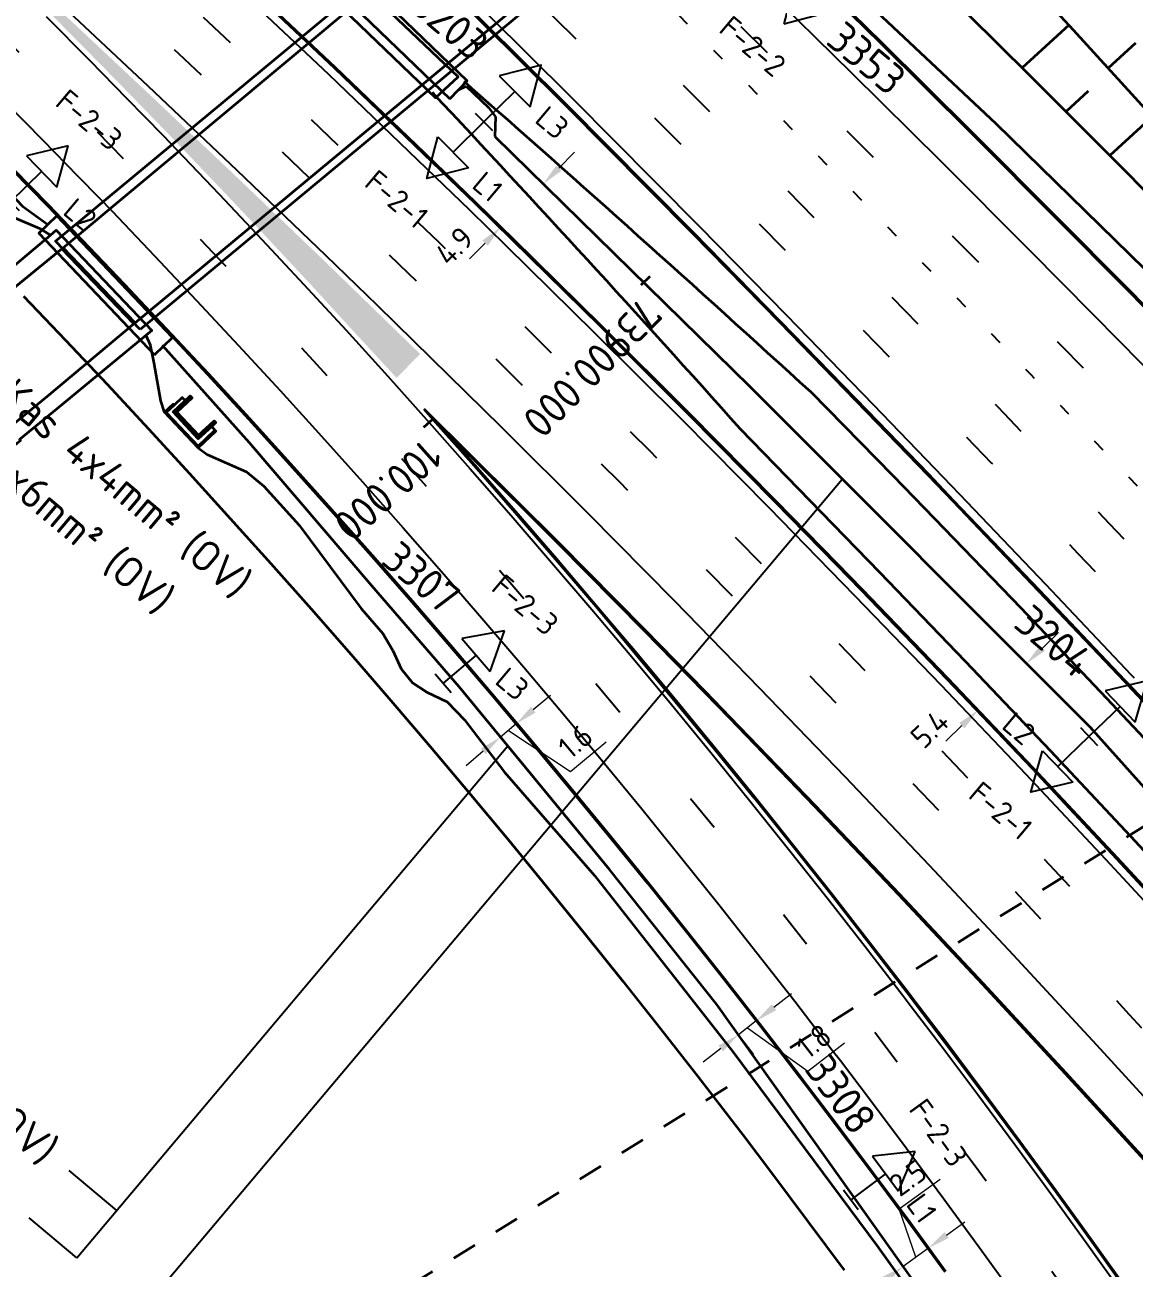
# Model space of a CAD drawing. Header units: metres. Extents: x 134219 to 139080, y 438661 to 444352.
# Drawn here: x 134993.8 to 135083.3, y 443533.2 to 443633.5 of the extents above; entities that cross this region are included whole.
import ezdxf
from ezdxf.enums import TextEntityAlignment as Align

# ---------------------------------------------------------------- set-up
doc = ezdxf.new("R2010")
doc.units = ezdxf.units.M
for name, pattern in [('13strp', [4, 1, -3]), ('39strp', [12, 3, -9]), ('XX-FASEGRENS', [4, 2, -2])]:
    doc.linetypes.add(name, pattern=pattern)
doc.layers.get('DEFPOINTS').update_dxf_attribs({"color": 193})
for name, color, linetype, lineweight in [('N-WE-KG-FASEGRENS-G', 7, 'XX-FASEGRENS', 35), ('N-WE-KL-ET_LS_OV_ARMATUUR-S', 7, 'Continuous', 25), ('N-WE-KL-ET_LS_OV_ARMATUUR-T18', 1, 'Continuous', 25), ('N-WE-KL-ET_LS_OV_KABEL-G', 10, 'KL-LS-OV-N', 35), ('N-WE-KL-ET_LS_OV_KABEL-M', 7, 'Continuous', 18), ('N-WE-KL-ET_LS_OV_KABEL-T25', 7, 'Continuous', 25), ('N-WE-KL-ET_LS_OV_MANTELBUIS-G', 10, 'Continuous', 35), ('Utd-geleiderail-nw', 8, 'glm a2ee v014$0$f2m40080', 35), ('Utd-ondergr-bs', 8, 'Continuous', 35), ('Utd-ondergr-nw', 8, '13strp', 35)]:
    doc.layers.add(name, color=color, linetype=linetype, lineweight=lineweight)
doc.layers.add('N-WE-KL-ET_LS_OV_ARMATUUR-T25', color=2, linetype='Continuous')
doc.layers.add('Utd-weg-nw', color=8, linetype='Continuous')
doc.styles.add('alm a2ee v011$0$rtw_iso', font='NLCS-ISO.ttf')
doc.styles.add('ISO18', font='NLCS-ISO.ttf')
doc.styles.add('ISO25', font='NLCS-ISO.ttf')
doc.styles.add('NLCS-ISO', font='NLCS-ISO.ttf')
doc.styles.add('NLCS_18', font='NLCS-ISO.ttf', dxfattribs={"height": 1.8})
doc.styles.add('NLCS_25', font='NLCS-ISO.ttf', dxfattribs={"height": 2.5})
doc.linetypes.add('glm a2ee v014$0$f2m40080', pattern='A,2,-1,[160,RTW.shx,S=0.5,R=0,X=0,Y=0],-1', length=4)
doc.linetypes.add('KL-LS-OV-N', pattern='A,4,-1,[103,NLCS.SHX,S=0.75,R=0,X=0,Y=0],-1,4,-1.5,["0V",Standard,S=1,R=0,X=0,Y=-0.5],-3', length=14.5)
doc.dimstyles.new('NLCS_t18_pijl_Dimension_l3_h1', dxfattribs={"dimtxt": 1.8, "dimasz": 1.8, "dimexe": 2, "dimexo": 2, "dimgap": 0.7, "dimtad": 1, "dimdec": 1, "dimzin": 0, "dimdsep": 46, "dimtxsty": 'NLCS_18', "dimcen": 2.5, "dimdle": 2, "dimclrd": 256, "dimclre": 256, "dimclrt": 256, "dimadec": 1, "dimazin": 0, "dimtfac": 1, "dimtdec": 1, "dimtofl": 0, "dimtmove": 1, "dimatfit": 0, "dimfxl": 0, "dimtolj": 1, "dimtzin": 0, "dimlwd": 18, "dimlwe": 18, "dimarcsym": 0})

# ---------------------------------------------------------------- blocks, each defined once
blk = doc.blocks.new('SKL-ET_OV_ARMATUUR_HD_NATRIUM_1x250W-SO (3)')
for p, q in [((6.49, 0), (3.49, 1.76)), ((3.49, -1.76), (6.49, 0))]:
    blk.add_line(p, q)
for points in [[(3.49, 1.76), (3.49, -1.76)], [(0, 1), (0, -1)], [(3.49, 0), (0, 0)]]:
    blk.add_lwpolyline(points)
at = {"layer": 'N-WE-KL-ET_LS_OV_ARMATUUR-T18', "style": 'ISO18', "flags": 1}
for tag, p in [('TYPE_ARMATUUR', (3.07, -6.82)), ('VERMOGEN_LAMP', (3.07, -10.61)), ('SPIEGELSTAND', (3.07, -14.39)), ('HOOGTE_LICHTMAST', (3.07, -18.17)), ('UITLEGGERHOEK', (3.07, -21.96)), ('TYPE_LICHTMAST', (3.07, -25.74)), ('BOTSVRIENDELIJK', (3.07, -29.53)), ('POSITIE_LICHTMAST', (3.07, -33.31)), ('KABELAANSLUITNG', (3.07, -37.1)), ('VOEDINGSPUNT', (3.07, -44.67))]:
    blk.add_attdef(tag, p, '', height=1.8, dxfattribs=at)
at = {"layer": 'N-WE-KL-ET_LS_OV_ARMATUUR-T18', "style": 'ISO18'}
for tag, p in [('FASE-AANSLUITING_1', (3.07, -40.88)), ('GROEPSNUMMER', (3.07, -48.45))]:
    blk.add_attdef(tag, p, '', height=1.8, dxfattribs=at)
at = {"layer": 'N-WE-KL-ET_LS_OV_ARMATUUR-T25', "style": 'ISO25'}
for tag, p in [('MASTNUMMER', (3.07, 7.39)), ('TYPE_SYMBOOL', (3.07, 3.61))]:
    blk.add_attdef(tag, p, '', height=2.5, dxfattribs=at)
blk = doc.blocks.new('SKL-ET_OV_ARMATUUR_HD_NATRIUM_2x250W-SO (1)')
for points in [[(-3.49, -1.76), (-6.49, 0), (-3.49, 1.76)], [(-3.49, 1.76), (-3.49, -1.76)], [(3.49, -1.76), (6.49, 0), (3.49, 1.76)], [(3.49, 1.76), (3.49, -1.76)], [(-3.49, 0), (0, 0)], [(0, 1), (0, -1)], [(3.49, 0), (0, 0)]]:
    blk.add_lwpolyline(points)
at = {"layer": 'N-WE-KL-ET_LS_OV_ARMATUUR-T18', "style": 'NLCS-ISO', "flags": 1}
for tag, p in [('TYPE_ARMATUUR', (3.07, -6.82)), ('VERMOGEN_LAMP', (3.07, -10.61)), ('SPIEGELSTAND', (3.07, -14.39)), ('HOOGTE_LICHTMAST', (3.07, -18.17)), ('UITLEGGERHOEK', (3.07, -21.96)), ('TYPE_LICHTMAST', (3.07, -25.74)), ('BOTSVRIENDELIJK', (3.07, -29.53)), ('POSITIE_LICHTMAST', (3.07, -33.31)), ('KABELAANSLUITNG', (3.07, -37.1)), ('VOEDINGSPUNT', (3.07, -48.45))]:
    blk.add_attdef(tag, p, '', height=1.8, dxfattribs=at)
at = {"layer": 'N-WE-KL-ET_LS_OV_ARMATUUR-T18', "style": 'NLCS-ISO'}
for tag, p in [('FASE-AANSLUITING_1', (3.07, -40.88)), ('FASE-AANSLUITING_2', (3.07, -44.67)), ('GROEPSNUMMER', (3.07, -52.24))]:
    blk.add_attdef(tag, p, '', height=1.8, dxfattribs=at)
at = {"layer": 'N-WE-KL-ET_LS_OV_ARMATUUR-T25', "style": 'NLCS-ISO'}
for tag, p in [('MASTNUMMER', (3.07, 7.39)), ('TYPE_SYMBOOL', (3.07, 3.61))]:
    blk.add_attdef(tag, p, '', height=2.5, dxfattribs=at)
blk = doc.blocks.new('*D440')
at = {"layer": 'DEFPOINTS', "color": 0, "transparency": 16777216}
for p in [(135033.45, 443577.07), (135032.18, 443576.01), (135032.18, 443576.01)]:
    blk.add_point(p, dxfattribs=at)
at = {"layer": 'N-WE-KL-ET_LS_OV_KABEL-M', "linetype": 'Continuous', "lineweight": 18, "transparency": 16777216}
for p, q in [((135034.83, 443578.22), (135036.21, 443579.38)), ((135033.45, 443577.07), (135032.18, 443576.01)), ((135032.82, 443576.54), (135037.83, 443573.23)), ((135037.83, 443573.23), (135040.7, 443575.63)), ((135030.8, 443574.86), (135029.42, 443573.7))]:
    blk.add_line(p, q, dxfattribs=at)
at = {"layer": 'N-WE-KL-ET_LS_OV_KABEL-M', "lineweight": 18, "transparency": 16777216}
for p, q in [((135033.45, 443577.07), (135034.73, 443575.53)), ((135032.18, 443576.01), (135033.47, 443574.48))]:
    blk.add_line(p, q, dxfattribs=at)
at = {"layer": 'N-WE-KL-ET_LS_OV_KABEL-M', "transparency": 16777216}
for points in [[(135034.64, 443578.45), (135035.02, 443577.99), (135033.45, 443577.07)], [(135030.61, 443575.09), (135030.99, 443574.63), (135032.18, 443576.01)]]:
    blk.add_solid(points, dxfattribs=at)
at = {"layer": 'N-WE-KL-ET_LS_OV_KABEL-M', "transparency": 16777216, "insert": (135038.23, 443575.66), "char_height": 1.8, "attachment_point": 5, "rotation": 39.8831, "style": 'NLCS_18'}
blk.add_mtext('\\A1;1.6', dxfattribs=at)
blk = doc.blocks.new('*D441')
at = {"layer": 'DEFPOINTS', "color": 0, "transparency": 16777216}
for p in [(135052.81, 443553.12), (135051.37, 443552), (135051.37, 443552)]:
    blk.add_point(p, dxfattribs=at)
at = {"layer": 'N-WE-KL-ET_LS_OV_KABEL-M', "linetype": 'Continuous', "lineweight": 18, "transparency": 16777216}
for p, q in [((135054.23, 443554.22), (135055.65, 443555.32)), ((135052.81, 443553.12), (135051.37, 443552)), ((135052.09, 443552.56), (135056.98, 443549.07)), ((135056.98, 443549.07), (135059.93, 443551.36)), ((135049.94, 443550.89), (135048.52, 443549.79))]:
    blk.add_line(p, q, dxfattribs=at)
at = {"layer": 'N-WE-KL-ET_LS_OV_KABEL-M', "lineweight": 18, "transparency": 16777216}
for p, q in [((135052.81, 443553.12), (135054.04, 443551.54)), ((135051.37, 443552), (135052.59, 443550.42))]:
    blk.add_line(p, q, dxfattribs=at)
at = {"layer": 'N-WE-KL-ET_LS_OV_KABEL-M', "transparency": 16777216}
for points in [[(135054.05, 443554.46), (135054.42, 443553.98), (135052.81, 443553.12)], [(135049.76, 443551.13), (135050.13, 443550.66), (135051.37, 443552)]]:
    blk.add_solid(points, dxfattribs=at)
at = {"layer": 'N-WE-KL-ET_LS_OV_KABEL-M', "transparency": 16777216, "insert": (135057.47, 443551.48), "char_height": 1.8, "attachment_point": 5, "rotation": 37.8133, "style": 'NLCS_18'}
blk.add_mtext('\\A1;1.8', dxfattribs=at)
blk = doc.blocks.new('*D443')
at = {"layer": 'DEFPOINTS', "color": 0, "transparency": 16777216}
for p in [(135035.63, 443620.62), (135035.63, 443620.62), (135032.21, 443617.14)]:
    blk.add_point(p, dxfattribs=at)
at = {"layer": 'N-WE-KL-ET_LS_OV_KABEL-M', "linetype": 'Continuous', "lineweight": 18, "transparency": 16777216}
for p, q in [((135036.89, 443621.9), (135038.16, 443623.19)), ((135030.95, 443615.85), (135029.69, 443614.57))]:
    blk.add_line(p, q, dxfattribs=at)
at = {"layer": 'N-WE-KL-ET_LS_OV_KABEL-M', "lineweight": 18, "transparency": 16777216}
for p, q in [((135035.63, 443620.62), (135037.06, 443619.22)), ((135032.21, 443617.14), (135033.64, 443615.74))]:
    blk.add_line(p, q, dxfattribs=at)
at = {"layer": 'N-WE-KL-ET_LS_OV_KABEL-M', "transparency": 16777216}
for points in [[(135036.68, 443622.11), (135037.11, 443621.69), (135035.63, 443620.62)], [(135030.73, 443616.06), (135031.16, 443615.64), (135032.21, 443617.14)]]:
    blk.add_solid(points, dxfattribs=at)
at = {"layer": 'N-WE-KL-ET_LS_OV_KABEL-M', "transparency": 16777216, "insert": (135028.46, 443615.61), "char_height": 1.8, "attachment_point": 5, "rotation": 45.4845, "style": 'NLCS_18'}
blk.add_mtext('\\A1;4.9', dxfattribs=at)
blk = doc.blocks.new('*D445')
at = {"layer": 'DEFPOINTS', "color": 0, "transparency": 16777216}
for p in [(135066.7, 443534.79), (135064.66, 443533.31), (135064.66, 443533.31)]:
    blk.add_point(p, dxfattribs=at)
at = {"layer": 'N-WE-KL-ET_LS_OV_KABEL-M', "linetype": 'Continuous', "lineweight": 18, "transparency": 16777216}
for p, q in [((135064.32, 443537.95), (135067.64, 443540.35)), ((135065.68, 443534.05), (135064.32, 443537.95)), ((135068.16, 443535.85), (135069.62, 443536.91)), ((135066.7, 443534.79), (135064.66, 443533.31)), ((135063.2, 443532.26), (135061.75, 443531.2))]:
    blk.add_line(p, q, dxfattribs=at)
at = {"layer": 'N-WE-KL-ET_LS_OV_KABEL-M', "lineweight": 18, "transparency": 16777216}
for p, q in [((135066.7, 443534.79), (135065.53, 443536.41)), ((135064.66, 443533.31), (135063.48, 443534.93))]:
    blk.add_line(p, q, dxfattribs=at)
at = {"layer": 'N-WE-KL-ET_LS_OV_KABEL-M', "transparency": 16777216}
for points in [[(135067.98, 443536.09), (135068.33, 443535.61), (135066.7, 443534.79)], [(135063.03, 443532.5), (135063.38, 443532.01), (135064.66, 443533.31)]]:
    blk.add_solid(points, dxfattribs=at)
at = {"layer": 'N-WE-KL-ET_LS_OV_KABEL-M', "transparency": 16777216, "insert": (135065.04, 443540.45), "char_height": 1.8, "attachment_point": 5, "rotation": 35.9597, "style": 'NLCS_18'}
blk.add_mtext('\\A1;2.5', dxfattribs=at)
blk = doc.blocks.new('*D504')
at = {"layer": 'DEFPOINTS', "color": 0, "transparency": 16777216}
for p in [(135074.59, 443581.94), (135074.59, 443581.94), (135070.69, 443578.18)]:
    blk.add_point(p, dxfattribs=at)
at = {"layer": 'N-WE-KL-ET_LS_OV_KABEL-M', "linetype": 'Continuous', "lineweight": 18, "transparency": 16777216}
for p, q in [((135075.89, 443583.19), (135077.18, 443584.44)), ((135069.39, 443576.93), (135068.09, 443575.69))]:
    blk.add_line(p, q, dxfattribs=at)
at = {"layer": 'N-WE-KL-ET_LS_OV_KABEL-M', "lineweight": 18, "transparency": 16777216}
for p, q in [((135074.59, 443581.94), (135073.2, 443583.38)), ((135070.69, 443578.18), (135069.3, 443579.62))]:
    blk.add_line(p, q, dxfattribs=at)
at = {"layer": 'N-WE-KL-ET_LS_OV_KABEL-M', "transparency": 16777216}
for points in [[(135075.68, 443583.4), (135076.1, 443582.97), (135074.59, 443581.94)], [(135069.18, 443577.15), (135069.6, 443576.72), (135070.69, 443578.18)]]:
    blk.add_solid(points, dxfattribs=at)
at = {"layer": 'N-WE-KL-ET_LS_OV_KABEL-M', "transparency": 16777216, "insert": (135066.8, 443576.66), "char_height": 1.8, "attachment_point": 5, "rotation": 43.9116, "style": 'NLCS_18'}
blk.add_mtext('\\A1;5.4', dxfattribs=at)

msp = doc.modelspace()

# ---------------------------------------------------------------- hatches: boundary and pattern name
at = {"layer": 'Utd-weg-nw', "linetype": 'Continuous'}
msp.add_hatch(color=256, dxfattribs=at).paths.add_polyline_path([(134980.94, 443649.11), (134985.18, 443644.98), (134988.1, 443642.12), (134988.75, 443641.47), (134992.3, 443637.95), (134995.84, 443634.41), (134999.36, 443630.85), (135002.32, 443627.83), (135005.26, 443624.8), (135006.34, 443623.68), (135009.79, 443620.07), (135013.23, 443616.43), (135016.64, 443612.77), (135020.02, 443609.08), (135023.81, 443604.97), (135025.7, 443606.91), (135021.95, 443610.56), (135017.8, 443614.59), (135010.65, 443621.43), (135003.46, 443628.24), (134996.23, 443635.01), (134988.96, 443641.75), (134981.65, 443648.46), (134980.94, 443649.11)])

# ---------------------------------------------------------------- linework, layer by layer
at = {"layer": 'N-WE-KG-FASEGRENS-G'}
msp.add_line((135145.39, 443607.19), (134997.72, 443514.77), dxfattribs=at)
at = {"layer": 'N-WE-KL-ET_LS_OV_KABEL-G', "flags": 128}
for points, elevation in [([(134936.62, 443673.11), (134936.99, 443672.93), (134948.81, 443662.11), (134955.39, 443655.46), (134958.6, 443653.34), (134965.43, 443646.55), (134965.5, 443645.78), (134966.18, 443645.05), (134966.86, 443645.2), (134990.36, 443622.26), (134993.63, 443618.84), (134995.69, 443617.35), (134995.69, 443617.35)], 6.18), ([(135028.79, 443628.21), (135029.43, 443628.5), (135031.21, 443626.78), (135031.77, 443626.04), (135031.72, 443624.46), (135052.28, 443604.28), (135079.83, 443576.7), (135079.68, 443576.86), (135107.02, 443546.27), (135128.47, 443521.4), (135135.83, 443512.88), (135160.14, 443483.99), (135177.3, 443462.48), (135198.67, 443435.94), (135200.35, 443433.58), (135206.96, 443425.68), (135215.59, 443414.76), (135229.59, 443396.5), (135246.51, 443374.99), (135246.49, 443375.01), (135294.88, 443312.89), (135333.29, 443263.09), (135371.73, 443213.18), (135406.65, 443167.97), (135427.92, 443140.4), (135453.98, 443108.38), (135454.93, 443105.99), (135457.2, 443102.6), (135480.28, 443072.39), (135496.14, 443052.17), (135531.45, 443005.87), (135550.73, 442980.13), (135566.75, 442957.09), (135582.35, 442934.84), (135591.75, 442921.24), (135600.66, 442908.47), (135623.1, 442873.1), (135810.94, 442567.72), (135811.57, 442566.24), (135890, 442440.49), (135917.51, 442397.79), (135918.36, 442396.37), (135921.31, 442391.57), (135924.12, 442387.09), (135993.39, 442276.1), (135998.09, 442268.15), (136009.98, 442249.34), (136029.66, 442217.44), (136035.64, 442207.92), (136051.53, 442183.81), (136063.88, 442163.96), (136083.42, 442134.87), (136087.68, 442128.39), (136098.45, 442110.21), (136094.16, 442107.28)], 1.81), ([(135118.76, 443449.2), (135118.57, 443449.64), (135118.46, 443449.38), (135107.79, 443467.56), (135100.03, 443480.65), (135089.88, 443496.92), (135082.38, 443508.37), (135061.64, 443537.57), (135049.62, 443554.45), (135040.97, 443565.33), (135028.85, 443580.07), (135021.82, 443588.21), (135011.94, 443599.75), (135004.96, 443607.57), (135005.01, 443607.54)], 2.01)]:
    msp.add_lwpolyline(points, dxfattribs=dict(at, elevation=elevation))
msp.add_lwpolyline([(135533.09, 443210.04), (135533.54, 443210.76), (135534.34, 443212.23), (135533.53, 443212.57), (135528.77, 443203.14), (135525.99, 443204.28), (135479.74, 443235.11), (135473.52, 443239.23), (135463.96, 443246.92), (135443.33, 443261.3), (135429.71, 443270.85), (135415.46, 443281.65), (135402.01, 443292.44), (135387.86, 443304.35), (135376.42, 443314.55), (135366.62, 443323.69), (135358.68, 443331.25), (135352.87, 443337.28), (135339.95, 443350.76), (135329.78, 443361.21), (135324.3, 443365.55), (135315.61, 443372.98), (135275.56, 443416.11), (135273.4, 443419.46), (135270.33, 443419.03), (135260.54, 443429.78), (135245.69, 443445.65), (135226.75, 443465.82), (135208.16, 443486.08), (135184.34, 443511.16), (135171.11, 443525.5), (135145.78, 443551.18), (135137.55, 443561.27), (135111.82, 443587.42), (135096.52, 443601.57), (135096.58, 443601.64), (135094.96, 443603.19), (135072.16, 443625.47), (135049.89, 443646.39), (135049.86, 443646.37)], dxfattribs=at)
at = {"layer": 'N-WE-KL-ET_LS_OV_KABEL-T25'}
for p, q in [((134995.51, 443520.54), (135059.73, 443596.82)), ((134998.02, 443534.02), (135032.77, 443575.3)), ((135001.24, 443537.84), (134997.41, 443541.06)), ((134998.02, 443534.02), (134994.19, 443537.24))]:
    msp.add_line(p, q, dxfattribs=at)
at = {"layer": 'N-WE-KL-ET_LS_OV_MANTELBUIS-G', "linetype": 'Continuous'}
for points in [[(135028.1, 443627.49), (135029.49, 443628.93), (135020.3, 443637.8), (135018.91, 443636.36)], [(135004.29, 443606.85), (135005.74, 443608.23), (134996.41, 443618.04), (134994.96, 443616.66)]]:
    msp.add_lwpolyline(points, close=True, dxfattribs=at)
at = {"layer": 'Utd-geleiderail-nw', "linetype": 'Continuous', "flags": 128}
for points in [[(135029.22, 443628.91, -0.004702), (135057.2, 443603.85), (135063.81, 443597.11), (135067.19, 443593.63), (135074.14, 443586.42), (135081.05, 443579.16), (135087.9, 443571.85), (135094.71, 443564.49), (135101.46, 443557.09), (135108.17, 443549.65), (135114.83, 443542.16), (135121.44, 443534.63), (135122.95, 443532.89), (135128, 443527.05), (135134.5, 443519.43), (135140.97, 443511.78), (135147.39, 443504.09), (135153.76, 443496.37), (135160.1, 443488.62)], [(135026.68, 443628.01, -0.006198), (135051.5, 443600.88), (135062.74, 443589.32), (135069.66, 443582.13), (135076.54, 443574.9), (135083.36, 443567.62), (135090.14, 443560.3), (135096.87, 443552.93), (135103.55, 443545.51), (135110.18, 443538.06), (135116.77, 443530.55), (135118.27, 443528.83), (135123.29, 443523.01), (135129.78, 443515.42), (135136.22, 443507.79), (135142.62, 443500.13), (135148.97, 443492.43), (135155.3, 443484.7)]]:
    msp.add_lwpolyline(points, format="xyb", dxfattribs=at)
at = {"layer": 'Utd-ondergr-bs', "flags": 128}
for points in [[(134927.56, 443676.97), (134928.2, 443675.93), (134934.22, 443670.38), (134943.46, 443661.69), (134954.42, 443650.88), (134963.76, 443641.94), (134972.22, 443633.71), (134980.23, 443626.24), (134984.89, 443621.37), (134986.64, 443620.01), (134988.84, 443619.1), (134990.53, 443618.74), (134993.03, 443617.9), (134995.03, 443617.03), (134995.9, 443616.5)], [(134996.93, 443615.47), (135033.54, 443646.04)], [(135002.74, 443609.42), (135038.97, 443639.51)], [(134985.29, 443607.57), (134995.9, 443616.5), (134996.35, 443616.88), (135004.08, 443608.8), (134996.38, 443602.46), (134993.41, 443600.01)], [(134979.26, 443601.01), (134990.02, 443609.86), (134996.82, 443615.39)], [(135002.62, 443609.33), (134996.82, 443615.39)], [(135002.74, 443609.42), (134996.93, 443615.47)], [(134984.7, 443594.39), (134985.07, 443594.82), (134995.67, 443603.51), (135002.62, 443609.33)], [(135005.1, 443602.21), (135004.79, 443603.14), (135004.26, 443606.16), (135003.96, 443607.61), (135003.61, 443608.4)], [(135006.77, 443603.15), (135006.52, 443603.4), (135005.86, 443602.79)], [(135007.18, 443603.38), (135005.95, 443602.22), (135007.83, 443600.22), (135009.12, 443601.42)], [(135005.86, 443602.79), (135005.79, 443602.86), (135005.1, 443602.21), (135007.81, 443599.33), (135009.23, 443600.68), (135009.16, 443600.75)], [(135005.86, 443602.79), (135005.24, 443602.2), (135007.81, 443599.47), (135009.16, 443600.75)], [(135008.9, 443601.06), (135009.16, 443600.75)], [(135007.81, 443599.33), (135008.54, 443598.8), (135011.7, 443597.4), (135013.11, 443596.25), (135015.95, 443593.11), (135020.94, 443586.39), (135022.69, 443584.37), (135023.51, 443582.98), (135024.17, 443581.51), (135025.09, 443580.38), (135026.25, 443579.63), (135027.88, 443578.86), (135029.28, 443577.41), (135032.52, 443573.19), (135039.76, 443564.85), (135050.95, 443550.6), (135062.54, 443535), (135075.4, 443517.04), (135088.04, 443498.5), (135095.08, 443487.52), (135099.36, 443480.69)]]:
    msp.add_lwpolyline(points, dxfattribs=at)
for points in [[(135003.12, 443608.88), (134996.29, 443616), (135042.84, 443654.62), (135049.95, 443647.77)], [(135033.54, 443646.04), (135033.97, 443645.54), (135035.14, 443646.51), (135034.72, 443647.01), (135043.23, 443654.1), (135049.31, 443648.24), (135040.14, 443640.5), (135039.73, 443640.96), (135038.59, 443639.98), (135038.97, 443639.51), (135002.74, 443609.42), (134996.93, 443615.47)], [(135020.66, 443637), (135018.81, 443635.39), (135026.95, 443627.57), (135028.77, 443629.25)], [(134979.26, 443601.01), (134978.85, 443601.56), (134979.09, 443601.75), (134978.7, 443602.19), (134985.22, 443607.64), (134985.29, 443607.57), (134995.9, 443616.5), (134996.35, 443616.88), (135004.08, 443608.8), (134996.38, 443602.46), (134993.41, 443600.01), (134993.47, 443599.93), (134985.75, 443593.63), (134985.32, 443594.08), (134985.11, 443593.92), (134984.7, 443594.39), (134985.07, 443594.82), (134995.67, 443603.51), (135002.62, 443609.33), (134996.82, 443615.39), (134990.02, 443609.86)], [(135008.9, 443601.06), (135007.82, 443600.07), (135005.79, 443602.23), (135007.17, 443603.52), (135007.31, 443603.38), (135006.08, 443602.22), (135007.83, 443600.35), (135009.11, 443601.52), (135009.24, 443601.37)], [(135005.86, 443602.79), (135005.24, 443602.2), (135007.81, 443599.47), (135009.16, 443600.75), (135009.23, 443600.68), (135007.81, 443599.33), (135005.1, 443602.21), (135005.79, 443602.86)]]:
    msp.add_lwpolyline(points, close=True, dxfattribs=at)
at = {"layer": 'Utd-ondergr-nw', "color": 7, "linetype": 'Continuous'}
for p, q in [((135044.22, 443613.16), (135043.51, 443612.45)), ((135026.73, 443601.66), (135025.98, 443600.99))]:
    msp.add_line(p, q, dxfattribs=at)
at = {"layer": 'Utd-ondergr-nw', "linetype": 'Continuous', "flags": 128}
for points in [[(135057.35, 443655.58), (135061.47, 443651.22), (135064.39, 443648.11), (135071.4, 443640.59), (135078.36, 443633.05), (135085.28, 443625.47), (135090.18, 443620.07), (135092.17, 443617.87), (135099.04, 443610.25), (135105.88, 443602.61)], [(135052.89, 443650.96), (135057.18, 443646.8), (135060.22, 443643.84), (135067.51, 443636.67), (135074.77, 443629.47), (135081.99, 443622.24), (135087.11, 443617.08), (135089.19, 443614.97), (135096.35, 443607.67), (135103.41, 443600.43)], [(135055.59, 443639.1), (135062.85, 443631.97), (135070.08, 443624.8), (135077.27, 443617.6), (135082.36, 443612.46), (135084.44, 443610.36), (135091.57, 443603.1), (135098.67, 443595.8), (135098.71, 443595.76)], [(135055.64, 443639.15), (135062.9, 443632.02), (135070.13, 443624.85), (135077.32, 443617.65), (135082.41, 443612.51), (135084.49, 443610.41), (135091.62, 443603.14), (135098.73, 443595.85), (135098.76, 443595.81)], [(135026.38, 443637.94), (135033.51, 443630.88), (135037.67, 443626.73), (135040.61, 443623.78), (135047.67, 443616.65), (135054.7, 443609.48), (135061.69, 443602.28), (135066.64, 443597.15), (135068.65, 443595.06), (135075.58, 443587.8), (135082.49, 443580.52), (135082.72, 443580.27)], [(135026.43, 443637.99), (135033.56, 443630.93), (135037.72, 443626.78), (135040.66, 443623.83), (135047.72, 443616.7), (135054.75, 443609.53), (135061.74, 443602.33), (135066.69, 443597.2), (135068.7, 443595.1), (135075.63, 443587.85), (135082.54, 443580.56), (135082.77, 443580.32)], [(135011.55, 443636.83), (135018.79, 443629.98), (135025.99, 443623.08), (135030.17, 443619.03), (135033.14, 443616.14), (135040.24, 443609.15), (135047.3, 443602.11), (135054.31, 443595.02), (135059.25, 443589.96), (135061.27, 443587.89), (135068.18, 443580.72), (135075.05, 443573.49), (135081.87, 443566.22), (135088.63, 443558.91), (135095.35, 443551.55), (135102.03, 443544.15), (135108.65, 443536.7), (135115.22, 443529.21)], [(135011.6, 443636.88), (135018.84, 443630.03), (135026.04, 443623.13), (135030.22, 443619.08), (135033.19, 443616.19), (135040.29, 443609.19), (135047.35, 443602.16), (135054.36, 443595.07), (135059.3, 443590.01), (135061.32, 443587.94), (135068.23, 443580.76), (135075.1, 443573.54), (135081.92, 443566.27), (135088.69, 443558.96), (135095.41, 443551.6), (135102.08, 443544.19), (135108.7, 443536.75), (135115.27, 443529.25)], [(135078.01, 443633.43), (135074.25, 443629.98)], [(135083.4, 443631.98), (135081.18, 443629.96)], [(135079.58, 443628.1), (135077.79, 443626.45)], [(135084.75, 443626.05), (135081.32, 443622.92)], [(134992.81, 443621.79), (134995.69, 443618.85), (134997.33, 443617.14), (134998.39, 443616.05), (135001.8, 443612.48), (135005.19, 443608.89), (135008.55, 443605.28), (135011.89, 443601.65), (135015.21, 443598), (135018.51, 443594.32), (135021.78, 443590.63), (135025.03, 443586.92), (135028.25, 443583.18), (135031.46, 443579.43), (135034.63, 443575.66), (135037.79, 443571.86), (135040.92, 443568.05), (135044.03, 443564.22), (135047.11, 443560.37), (135050.17, 443556.5), (135053.21, 443552.61), (135056.22, 443548.7), (135056.87, 443547.85), (135059.21, 443544.77), (135062.17, 443540.82), (135065.11, 443536.86), (135068.02, 443532.87)], [(134992.86, 443621.84), (134995.74, 443618.9), (134997.38, 443617.19), (134998.44, 443616.09), (135001.85, 443612.53), (135005.24, 443608.94), (135008.6, 443605.33), (135011.94, 443601.7), (135015.26, 443598.04), (135018.56, 443594.37), (135021.83, 443590.68), (135025.08, 443586.96), (135028.31, 443583.23), (135031.51, 443579.48), (135034.69, 443575.7), (135037.84, 443571.91), (135040.98, 443568.1), (135044.08, 443564.26), (135047.17, 443560.41), (135050.23, 443556.54), (135053.26, 443552.65), (135056.28, 443548.74), (135056.92, 443547.89), (135059.26, 443544.81), (135062.22, 443540.86), (135065.16, 443536.9), (135068.07, 443532.92)], [(134993.72, 443611.56), (134997.1, 443608.02), (135000.46, 443604.46), (135003.8, 443600.88), (135007.11, 443597.28), (135010.4, 443593.65), (135013.67, 443590.01), (135016.91, 443586.35), (135020.14, 443582.67), (135023.34, 443578.96), (135026.51, 443575.24), (135029.67, 443571.5), (135032.8, 443567.74), (135035.9, 443563.95), (135038.98, 443560.15), (135042.04, 443556.33), (135045.08, 443552.49), (135048.09, 443548.63), (135051.07, 443544.76), (135051.72, 443543.92), (135054.04, 443540.86), (135056.97, 443536.95), (135059.89, 443533.02)], [(135026, 443602.48), (135029.86, 443598.67), (135036.85, 443591.7), (135043.79, 443584.68), (135048.69, 443579.68), (135050.68, 443577.62), (135057.52, 443570.52), (135064.32, 443563.37), (135071.07, 443556.17), (135077.78, 443548.93), (135084.43, 443541.64), (135091.03, 443534.31), (135097.59, 443526.94)], [(135026, 443602.48), (135026.73, 443601.66), (135030.05, 443597.91), (135033.34, 443594.15), (135036.61, 443590.36), (135039.86, 443586.56), (135043.08, 443582.73), (135046.28, 443578.88), (135049.46, 443575.02), (135052.61, 443571.13), (135055.74, 443567.23), (135058.84, 443563.3), (135061.92, 443559.36), (135064.97, 443555.39), (135065.63, 443554.53), (135068, 443551.41), (135071, 443547.41), (135073.98, 443543.39), (135076.93, 443539.35), (135079.86, 443535.29), (135082.76, 443531.22)], [(135027.49, 443600.91), (135030.1, 443597.96), (135033.4, 443594.19), (135036.67, 443590.41), (135039.91, 443586.6), (135043.14, 443582.78), (135046.34, 443578.93), (135049.51, 443575.06), (135052.67, 443571.18), (135055.79, 443567.27), (135058.9, 443563.35), (135061.97, 443559.4), (135065.03, 443555.44), (135065.68, 443554.58), (135068.06, 443551.45), (135071.06, 443547.45), (135074.04, 443543.43), (135076.99, 443539.39), (135079.92, 443535.34), (135082.82, 443531.26)], [(135027.49, 443600.91), (135029.81, 443598.62), (135036.8, 443591.65), (135043.74, 443584.64), (135048.64, 443579.63), (135050.63, 443577.58), (135057.47, 443570.47), (135064.27, 443563.32), (135071.02, 443556.12), (135077.72, 443548.88), (135084.38, 443541.59), (135090.98, 443534.26), (135097.54, 443526.89)], [(135082.72, 443580.27), (135089.35, 443573.2), (135096.17, 443565.83), (135102.93, 443558.42), (135109.65, 443550.97), (135116.31, 443543.47), (135122.93, 443535.93), (135124.44, 443534.19), (135129.5, 443528.34), (135136.01, 443520.72), (135142.48, 443513.05), (135148.91, 443505.35), (135155.29, 443497.62)], [(135082.77, 443580.32), (135089.4, 443573.25), (135096.22, 443565.88), (135102.98, 443558.47), (135109.7, 443551.02), (135116.37, 443543.52), (135122.98, 443535.97), (135124.5, 443534.24), (135129.55, 443528.39), (135136.07, 443520.76), (135142.54, 443513.1), (135148.96, 443505.4), (135155.35, 443497.67)]]:
    msp.add_lwpolyline(points, dxfattribs=at)
at = {"layer": 'Utd-weg-nw', "linetype": '13strp', "flags": 128}
msp.add_lwpolyline([(134682.21, 443958.77), (134689.76, 443952.21), (134697.3, 443945.65), (134704.85, 443939.09), (134712.4, 443932.52), (134719.94, 443925.96), (134727.49, 443919.4), (134735.03, 443912.84), (134742.58, 443906.28), (134750.13, 443899.72), (134754.22, 443896.16), (134757.67, 443893.15), (134765.22, 443886.59), (134772.76, 443880.03), (134780.31, 443873.47), (134787.86, 443866.91), (134795.4, 443860.35), (134802.95, 443853.78), (134810.49, 443847.22), (134818.04, 443840.66), (134825.59, 443834.1), (134827.95, 443832.04), (134833.13, 443827.54), (134840.68, 443820.98), (134848.23, 443814.41), (134855.77, 443807.85), (134863.32, 443801.29), (134870.86, 443794.73), (134878.41, 443788.17), (134885.96, 443781.6), (134886.41, 443781.21), (134886.53, 443781.11), (134893.5, 443775.04), (134901.05, 443768.48), (134908.59, 443761.92), (134916.13, 443755.35), (134923.03, 443749.3), (134923.65, 443748.75), (134931.15, 443742.14), (134938.65, 443735.5), (134942.3, 443732.24), (134946.13, 443728.83), (134953.59, 443722.13), (134961.04, 443715.41), (134968.47, 443708.65), (134975.89, 443701.86), (134983.28, 443695.04), (134990.66, 443688.19), (134997.39, 443681.88), (134998.01, 443681.31), (135005.33, 443674.39), (135012.64, 443667.43), (135019.91, 443660.43), (135027.16, 443653.4), (135034.38, 443646.33), (135041.56, 443639.22), (135045.75, 443635.05), (135048.72, 443632.07), (135055.83, 443624.89), (135062.92, 443617.66), (135069.96, 443610.41), (135074.95, 443605.24), (135076.98, 443603.13), (135083.96, 443595.82), (135090.92, 443588.48), (135091.15, 443588.23)], dxfattribs=at)
at = {"layer": 'Utd-weg-nw', "linetype": '39strp', "flags": 128}
for points in [[(134679.77, 443955.96), (134687.31, 443949.4), (134694.86, 443942.84), (134702.41, 443936.28), (134709.95, 443929.71), (134717.5, 443923.15), (134725.04, 443916.59), (134732.59, 443910.03), (134740.14, 443903.47), (134747.68, 443896.91), (134751.77, 443893.35), (134755.23, 443890.34), (134762.77, 443883.78), (134770.32, 443877.22), (134777.87, 443870.66), (134785.41, 443864.1), (134792.96, 443857.53), (134800.5, 443850.97), (134808.05, 443844.41), (134815.6, 443837.85), (134823.14, 443831.29), (134825.51, 443829.23), (134830.69, 443824.73), (134838.23, 443818.16), (134845.78, 443811.6), (134853.33, 443805.04), (134860.87, 443798.48), (134868.42, 443791.92), (134875.97, 443785.36), (134883.51, 443778.79), (134883.97, 443778.4), (134884.09, 443778.29), (134891.06, 443772.23), (134898.6, 443765.67), (134906.15, 443759.11), (134913.69, 443752.54), (134920.59, 443746.49), (134921.21, 443745.94), (134928.71, 443739.33), (134936.2, 443732.69), (134939.86, 443729.43), (134943.68, 443726.02), (134951.14, 443719.33), (134958.58, 443712.61), (134966.01, 443705.86), (134973.42, 443699.08), (134980.8, 443692.27), (134988.17, 443685.42), (134994.89, 443679.12), (134995.51, 443678.55), (135002.82, 443671.64), (135010.11, 443664.69), (135017.37, 443657.71), (135024.61, 443650.69), (135031.81, 443643.64), (135038.98, 443636.54), (135043.15, 443632.38), (135046.11, 443629.41), (135053.21, 443622.24), (135060.28, 443615.04), (135067.31, 443607.8), (135072.28, 443602.64), (135074.3, 443600.53), (135081.27, 443593.24), (135088.21, 443585.92), (135088.44, 443585.67)], [(134677.47, 443953.32), (134685.02, 443946.76), (134692.56, 443940.2), (134700.11, 443933.63), (134707.65, 443927.07), (134715.2, 443920.51), (134722.75, 443913.95), (134730.29, 443907.39), (134737.84, 443900.83), (134745.39, 443894.26), (134749.48, 443890.71), (134752.93, 443887.7), (134760.48, 443881.14), (134768.02, 443874.58), (134775.57, 443868.02), (134783.12, 443861.46), (134790.66, 443854.89), (134798.21, 443848.33), (134805.75, 443841.77), (134813.3, 443835.21), (134820.85, 443828.65), (134823.21, 443826.59), (134828.39, 443822.09), (134835.94, 443815.52), (134843.48, 443808.96), (134851.03, 443802.4), (134858.58, 443795.84), (134866.12, 443789.28), (134873.67, 443782.71), (134881.21, 443776.15), (134881.67, 443775.75), (134881.79, 443775.65), (134888.76, 443769.59), (134896.31, 443763.03), (134903.85, 443756.47), (134911.39, 443749.9), (134918.29, 443743.84), (134918.91, 443743.3), (134926.41, 443736.69), (134933.9, 443730.05), (134937.56, 443726.8), (134941.38, 443723.38), (134948.83, 443716.69), (134956.27, 443709.98), (134963.69, 443703.23), (134971.09, 443696.46), (134978.47, 443689.65), (134985.83, 443682.82), (134992.54, 443676.53), (134993.16, 443675.95), (135000.46, 443669.05), (135007.74, 443662.12), (135014.99, 443655.15), (135022.21, 443648.14), (135029.39, 443641.1), (135036.55, 443634.02), (135040.71, 443629.87), (135043.67, 443626.91), (135050.75, 443619.75), (135057.8, 443612.57), (135064.81, 443605.35), (135069.77, 443600.2), (135071.79, 443598.1), (135078.74, 443590.82), (135085.66, 443583.52), (135085.9, 443583.27)], [(134909, 443761.87), (134916.37, 443755.62), (134923.35, 443749.67), (134923.98, 443749.13), (134931.58, 443742.62), (134939.16, 443736.08), (134942.86, 443732.88), (134946.73, 443729.52), (134954.29, 443722.93), (134961.83, 443716.31), (134969.36, 443709.65), (134976.87, 443702.97), (134984.36, 443696.25), (134991.83, 443689.5), (134998.66, 443683.28), (134999.28, 443682.71), (135006.71, 443675.89), (135014.11, 443669.03), (135021.49, 443662.13), (135028.85, 443655.19), (135036.17, 443648.22), (135043.47, 443641.19), (135047.72, 443637.07), (135050.73, 443634.13), (135057.96, 443627.03), (135065.15, 443619.89), (135072.32, 443612.72), (135077.38, 443607.61), (135079.45, 443605.52), (135086.55, 443598.29), (135093.62, 443591.03), (135093.79, 443590.86)], [(134972.86, 443666.56), (134978.73, 443661.26), (134979.34, 443660.7), (134986.71, 443654), (134994.05, 443647.27), (135001.34, 443640.5), (135008.61, 443633.7), (135015.83, 443626.86), (135023, 443619.98), (135027.18, 443615.94), (135030.13, 443613.06), (135037.21, 443606.09), (135044.25, 443599.07), (135051.24, 443592.01), (135056.17, 443586.97), (135058.18, 443584.9), (135065.07, 443577.74), (135071.92, 443570.54), (135078.72, 443563.29), (135085.47, 443556), (135092.17, 443548.66), (135098.82, 443541.28), (135105.42, 443533.85), (135111.98, 443526.38), (135113.47, 443524.66), (135118.48, 443518.87), (135124.94, 443511.31), (135131.35, 443503.71), (135137.73, 443496.07), (135144.07, 443488.4), (135150.37, 443480.69), (135153.84, 443476.43), (135156.65, 443472.96), (135162.89, 443465.19), (135169.11, 443457.4), (135175.31, 443449.59), (135181.49, 443441.76), (135187.65, 443433.91), (135193.8, 443426.04), (135199.94, 443418.16), (135206.07, 443410.27), (135212.2, 443402.38), (135217.69, 443395.3), (135218.32, 443394.48), (135224.45, 443386.58), (135230.58, 443378.67), (135236.71, 443370.77), (135242.84, 443362.87), (135245.24, 443359.77), (135248.97, 443354.97), (135250.43, 443353.08)], [(134970.52, 443663.95), (134976.38, 443658.67), (134976.99, 443658.11), (134984.35, 443651.42), (134991.67, 443644.69), (134998.96, 443637.94), (135006.21, 443631.15), (135013.41, 443624.33), (135020.57, 443617.46), (135024.74, 443613.43), (135027.68, 443610.56), (135034.75, 443603.6), (135041.77, 443596.6), (135048.74, 443589.56), (135053.67, 443584.52), (135055.67, 443582.46), (135062.55, 443575.32), (135069.38, 443568.14), (135076.16, 443560.91), (135082.89, 443553.63), (135089.58, 443546.31), (135096.21, 443538.95), (135102.8, 443531.54), (135109.34, 443524.08), (135110.83, 443522.37), (135115.83, 443516.59), (135122.27, 443509.05), (135128.67, 443501.46), (135135.04, 443493.84), (135141.36, 443486.18), (135147.66, 443478.48), (135151.12, 443474.23), (135153.92, 443470.76), (135160.16, 443463), (135166.37, 443455.22), (135172.56, 443447.42), (135178.74, 443439.59), (135184.89, 443431.75), (135191.04, 443423.89), (135197.17, 443416.01), (135203.3, 443408.13), (135209.43, 443400.23), (135214.92, 443393.15), (135215.56, 443392.33), (135221.69, 443384.43), (135227.81, 443376.53), (135233.94, 443368.63), (135240.07, 443360.73), (135242.48, 443357.62), (135246.2, 443352.82), (135249.04, 443349.16)], [(134965.23, 443658.27), (134965.36, 443658.14), (134968.41, 443655.31), (134972.07, 443651.88), (134975.72, 443648.43), (134979.34, 443644.96), (134982.96, 443641.48), (134986.55, 443637.97), (134990.12, 443634.45), (134993.68, 443630.9), (134994.9, 443629.67), (134997.82, 443626.71), (135000.72, 443623.74), (135002.39, 443622.02), (135003.45, 443620.91), (135006.89, 443617.31), (135010.31, 443613.69), (135013.7, 443610.05), (135017.07, 443606.39), (135020.42, 443602.7), (135023.74, 443599), (135027.05, 443595.27), (135030.32, 443591.52), (135033.58, 443587.76), (135036.81, 443583.97), (135040.02, 443580.16), (135043.2, 443576.34), (135046.36, 443572.49), (135049.5, 443568.62), (135052.61, 443564.74), (135055.69, 443560.83), (135058.76, 443556.91), (135061.79, 443552.96), (135062.45, 443552.11), (135064.81, 443549), (135067.8, 443545.02), (135070.76, 443541.02), (135073.7, 443537), (135076.61, 443532.96), (135079.5, 443528.91), (135082.36, 443524.84), (135085.2, 443520.75), (135088.01, 443516.64), (135090.8, 443512.51), (135093.56, 443508.37), (135096.29, 443504.21), (135099, 443500.03), (135101.68, 443495.84), (135104.33, 443491.63), (135106.96, 443487.4), (135109.57, 443483.16), (135112.14, 443478.9), (135114.69, 443474.62), (135117.21, 443470.33), (135119.71, 443466.02), (135122.18, 443461.7), (135124.62, 443457.36), (135126.11, 443454.68), (135127.03, 443453.01), (135129.42, 443448.64), (135131.78, 443444.25), (135134.11, 443439.86), (135136.42, 443435.44), (135137.79, 443432.78)]]:
    msp.add_lwpolyline(points, dxfattribs=at)
at = {"layer": 'Utd-weg-nw', "linetype": 'Continuous', "flags": 128}
for points in [[(135026.91, 443638.5), (135034.05, 443631.43), (135038.2, 443627.29), (135041.15, 443624.33), (135048.22, 443617.2), (135055.25, 443610.03), (135062.24, 443602.82), (135067.19, 443597.69), (135069.21, 443595.59), (135076.14, 443588.33), (135083.05, 443581.04), (135083.28, 443580.8)], [(135053.25, 443636.71), (135060.49, 443629.59), (135067.71, 443622.44), (135074.88, 443615.25), (135079.96, 443610.13), (135082.03, 443608.03), (135089.15, 443600.78), (135096.24, 443593.5), (135096.34, 443593.4)], [(135011.07, 443636.32), (135018.31, 443629.47), (135025.5, 443622.57), (135029.68, 443618.52), (135032.65, 443615.63), (135039.75, 443608.65), (135046.8, 443601.61), (135053.81, 443594.53), (135058.75, 443589.48), (135060.76, 443587.41), (135067.68, 443580.23), (135074.54, 443573.01), (135081.35, 443565.75), (135088.12, 443558.44), (135094.84, 443551.08), (135101.5, 443543.68), (135108.12, 443536.24), (135114.69, 443528.75)], [(134996.51, 443635.31), (135003.74, 443628.53), (135010.93, 443621.72), (135018.07, 443614.87), (135022.23, 443610.85), (135025.17, 443607.98), (135032.22, 443601.05), (135039.22, 443594.06), (135046.18, 443587.03), (135051.09, 443582.01), (135053.08, 443579.96), (135059.94, 443572.83), (135066.76, 443565.67), (135073.52, 443558.45), (135080.24, 443551.19), (135086.91, 443543.89), (135093.53, 443536.54), (135100.1, 443529.15)], [(134995.56, 443634.13), (134999.07, 443630.57), (135002.03, 443627.55), (135004.98, 443624.52), (135006.05, 443623.41), (135009.5, 443619.79), (135012.93, 443616.15), (135016.34, 443612.5), (135019.73, 443608.82), (135023.09, 443605.11), (135026.43, 443601.39), (135029.75, 443597.65), (135033.04, 443593.89), (135036.31, 443590.1), (135039.56, 443586.3), (135042.78, 443582.47), (135045.98, 443578.63), (135049.15, 443574.77), (135052.3, 443570.88), (135055.42, 443566.98), (135058.53, 443563.05), (135061.6, 443559.11), (135064.65, 443555.15), (135065.31, 443554.29), (135067.68, 443551.17), (135070.68, 443547.17), (135073.66, 443543.15), (135076.61, 443539.12), (135079.54, 443535.06), (135082.44, 443530.99)], [(134992.35, 443627.13), (134995.25, 443624.19), (134998.14, 443621.23), (134999.8, 443619.52), (135000.86, 443618.42), (135004.28, 443614.83), (135007.68, 443611.23), (135011.06, 443607.6), (135014.42, 443603.96), (135017.75, 443600.29), (135021.06, 443596.6), (135024.34, 443592.89), (135027.61, 443589.16), (135030.85, 443585.41), (135034.06, 443581.64), (135037.26, 443577.85), (135040.43, 443574.04), (135043.57, 443570.21), (135046.69, 443566.36), (135049.79, 443562.5), (135052.86, 443558.61), (135055.91, 443554.7), (135058.94, 443550.77), (135059.59, 443549.92), (135061.94, 443546.83), (135064.91, 443542.87), (135067.86, 443538.88), (135070.79, 443534.88), (135073.69, 443530.87)]]:
    msp.add_lwpolyline(points, dxfattribs=at)

# ---------------------------------------------------------------- block references
at = {"layer": 'N-WE-KL-ET_LS_OV_ARMATUUR-S'}
ref = msp.add_blockref('SKL-ET_OV_ARMATUUR_HD_NATRIUM_1x250W-SO (3)', (135059.63, 443638.12, 6.71), dxfattribs=dict(at, rotation=224.9666376509787))
ref.add_attrib('MASTNUMMER', '3353', (135058.32, 443631.98, 6.71), dxfattribs={"layer": 'N-WE-KL-ET_LS_OV_ARMATUUR-T25', "height": 2.5, "rotation": 319.9073, "style": 'ISO25'})
ref.add_attrib('FASE-AANSLUITING_1', 'L2', (135051.85, 443638.45, 6.71), dxfattribs={"layer": 'N-WE-KL-ET_LS_OV_ARMATUUR-T18', "height": 1.8, "rotation": 319.9073, "style": 'ISO18'})
ref.add_attrib('GROEPSNUMMER', 'F-2-2', (135049.68, 443632.94, 6.71), dxfattribs={"layer": 'N-WE-KL-ET_LS_OV_ARMATUUR-T18', "height": 1.8, "rotation": 319.9073, "style": 'ISO18'})
ref = msp.add_blockref('SKL-ET_OV_ARMATUUR_HD_NATRIUM_2x250W-SO (1)', (135030.85, 443625.63, 5.83), dxfattribs=dict(at, rotation=44.72897034067864))
ref.add_attrib('MASTNUMMER', '3203', (135024.78, 443634.68, 5.83), dxfattribs={"layer": 'N-WE-KL-ET_LS_OV_ARMATUUR-T25', "height": 2.5, "rotation": 319.9073, "style": 'ISO25'})
ref.add_attrib('FASE-AANSLUITING_1', 'L3', (135034.84, 443625.66, 5.83), dxfattribs={"layer": 'N-WE-KL-ET_LS_OV_ARMATUUR-T18', "height": 1.8, "rotation": 319.9073, "style": 'ISO18'})
ref.add_attrib('FASE-AANSLUITING_2', 'L1', (135029.77, 443620.38, 5.83), dxfattribs={"layer": 'N-WE-KL-ET_LS_OV_ARMATUUR-T18', "height": 1.8, "rotation": 319.9073, "style": 'ISO18'})
ref.add_attrib('GROEPSNUMMER', 'F-2-1', (135021.09, 443620.51, 5.83), dxfattribs={"layer": 'N-WE-KL-ET_LS_OV_ARMATUUR-T18', "height": 1.8, "rotation": 319.9073, "style": 'ISO18'})
ref = msp.add_blockref('SKL-ET_OV_ARMATUUR_HD_NATRIUM_1x250W-SO (3)', (134992.67, 443619.19, 6.47), dxfattribs=dict(at, rotation=44.02969560188296))
ref.add_attrib('MASTNUMMER', '3306', (134986.71, 443628.31, 6.47), dxfattribs={"layer": 'N-WE-KL-ET_LS_OV_ARMATUUR-T25', "height": 2.5, "rotation": 319.9073, "style": 'ISO25'})
ref.add_attrib('FASE-AANSLUITING_1', 'L2', (134996.79, 443618.24, 6.47), dxfattribs={"layer": 'N-WE-KL-ET_LS_OV_ARMATUUR-T18', "height": 1.8, "rotation": 319.9073, "style": 'ISO18'})
ref.add_attrib('GROEPSNUMMER', 'F-2-3', (134996.17, 443627.01, 6.47), dxfattribs={"layer": 'N-WE-KL-ET_LS_OV_ARMATUUR-T18', "height": 1.8, "rotation": 319.9073, "style": 'ISO18'})
ref = msp.add_blockref('SKL-ET_OV_ARMATUUR_HD_NATRIUM_1x250W-SO (3)', (135027.56, 443580.36, 5.15), dxfattribs=dict(at, rotation=40.47108641467862))
ref.add_attrib('MASTNUMMER', '3307', (135022.45, 443590.07, 5.15), dxfattribs={"layer": 'N-WE-KL-ET_LS_OV_ARMATUUR-T25', "height": 2.5, "rotation": 319.9073, "style": 'ISO25'})
ref.add_attrib('FASE-AANSLUITING_1', 'L3', (135031.63, 443580.39, 5.15), dxfattribs={"layer": 'N-WE-KL-ET_LS_OV_ARMATUUR-T18', "height": 1.8, "rotation": 319.9073, "style": 'ISO18'})
ref.add_attrib('GROEPSNUMMER', 'F-2-3', (135031.33, 443587.9, 5.15), dxfattribs={"layer": 'N-WE-KL-ET_LS_OV_ARMATUUR-T18', "height": 1.8, "rotation": 319.9073, "style": 'ISO18'})
ref = msp.add_blockref('SKL-ET_OV_ARMATUUR_HD_NATRIUM_2x250W-SO (1)', (135079.64, 443576.06, 4.76), dxfattribs=dict(at, rotation=43.86946586943036))
ref.add_attrib('MASTNUMMER', '3204', (135073.44, 443584.95, 4.76), dxfattribs={"layer": 'N-WE-KL-ET_LS_OV_ARMATUUR-T25', "height": 2.5, "rotation": 319.9073, "style": 'ISO25'})
ref.add_attrib('FASE-AANSLUITING_1', 'L1', (135084.02, 443575.58, 4.76), dxfattribs={"layer": 'N-WE-KL-ET_LS_OV_ARMATUUR-T18', "height": 1.8, "rotation": 319.9073, "style": 'ISO18'})
ref.add_attrib('FASE-AANSLUITING_2', 'L2', (135072.49, 443576.78, 4.76), dxfattribs={"layer": 'N-WE-KL-ET_LS_OV_ARMATUUR-T18', "height": 1.8, "rotation": 319.9073, "style": 'ISO18'})
ref.add_attrib('GROEPSNUMMER', 'F-2-1', (135069.8, 443571.18, 4.76), dxfattribs={"layer": 'N-WE-KL-ET_LS_OV_ARMATUUR-T18', "height": 1.8, "rotation": 319.9073, "style": 'ISO18'})
ref = msp.add_blockref('SKL-ET_OV_ARMATUUR_HD_NATRIUM_1x250W-SO (3)', (135060.43, 443538.7, 3.87), dxfattribs=dict(at, rotation=36.74478569703577))
ref.add_attrib('MASTNUMMER', '3308', (135056.62, 443549.21, 3.87), dxfattribs={"layer": 'N-WE-KL-ET_LS_OV_ARMATUUR-T25', "height": 2.5, "rotation": 306.066, "style": 'ISO25'})
ref.add_attrib('FASE-AANSLUITING_1', 'L1', (135064.81, 443538.32, 3.87), dxfattribs={"layer": 'N-WE-KL-ET_LS_OV_ARMATUUR-T18', "height": 1.8, "rotation": 306.066, "style": 'ISO18'})
ref.add_attrib('GROEPSNUMMER', 'F-2-3', (135065.03, 443545.97, 3.87), dxfattribs={"layer": 'N-WE-KL-ET_LS_OV_ARMATUUR-T18', "height": 1.8, "rotation": 306.066, "style": 'ISO18'})

# ---------------------------------------------------------------- texts
at = {"layer": 'N-WE-KL-ET_LS_OV_KABEL-T25', "style": 'NLCS_25'}
for s, p in [('RWS VP F-2-3 VO-YMvKas 4x4mm² (OV)', (134965.29, 443626.94)), ('RWS OP 3-1 VO-YMvKas 4x6mm² (OV)', (134962.07, 443623.12))]:
    msp.add_text(s, height=2.5, rotation=319.9073, dxfattribs=at).set_placement(p, align=Align.MIDDLE_LEFT)
msp.add_text('RWS VP F-2-3 VO-YMvKas 4x4mm² (OV)', height=2.5, rotation=319.9073, dxfattribs=at).set_placement((134995.95, 443542.3), align=Align.MIDDLE_RIGHT)
at = {"layer": 'Utd-ondergr-nw', "color": 7, "style": 'alm a2ee v011$0$rtw_iso'}
for s, rotation, p in [('73900.000', 225.2676, (135043.61, 443611.65)), ('100.000', 221.7239, (135026.03, 443600.19))]:
    msp.add_text(s, height=2.5, rotation=rotation, dxfattribs=at).set_placement(p)

# ---------------------------------------------------------------- dimensions: what is measured, and where the dimension line sits
at = {"layer": 'N-WE-KL-ET_LS_OV_KABEL-M'}
for base, p1, p2, angle, picture, middle in [((135035.63, 443620.62), (135032.21, 443617.14), (135035.63, 443620.62), 45.4845, '*D443', (135029.61, 443614.49)), ((135074.59, 443581.94), (135070.69, 443578.18), (135074.59, 443581.94), 43.9116, '*D504', (135067.91, 443575.51))]:
    dim = msp.add_linear_dim(base=base, p1=p1, p2=p2, angle=angle, dimstyle='NLCS_t18_pijl_Dimension_l3_h1', dxfattribs=at)
    dim.commit()
    dim.dimension.update_dxf_attribs({"geometry": picture, "text_midpoint": middle, "dimtype": 161})
for p1, p2, picture, middle in [((135033.4464, 443577.0678), (135032.1836, 443576.0126), '*D440', (135037.3369, 443574.9106)), ((135052.81, 443553.12), (135051.37, 443552), '*D441', (135056.55, 443550.76)), ((135066.7, 443534.79), (135064.66, 443533.31), '*D445', (135063.95, 443539.65))]:
    dim = msp.add_aligned_dim(p1=p1, p2=p2, distance=0, dimstyle='NLCS_t18_pijl_Dimension_l3_h1', dxfattribs=at)
    dim.commit()
    dim.dimension.update_dxf_attribs({"geometry": picture, "text_midpoint": middle})

doc.saveas('drawing.dxf')
